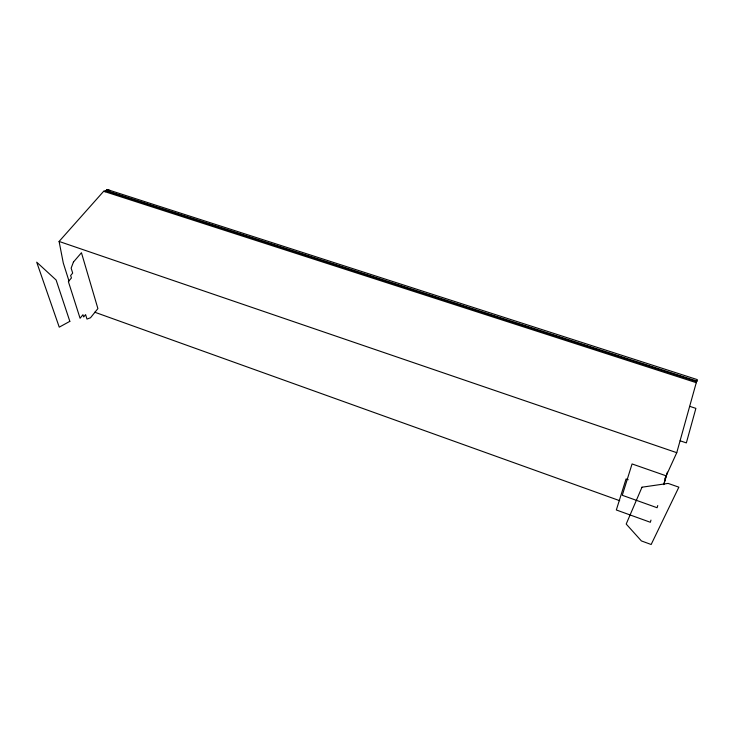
<?xml version="1.0" encoding="UTF-8"?>
<svg xmlns="http://www.w3.org/2000/svg" width="734" height="734" viewBox="0 0 734 734"><rect width="100%" height="100%" fill="white"/><g stroke="black" fill="none" stroke-linecap="round" stroke-linejoin="round"><path stroke-width="1.1" d="M696.786 380.79L676.757 452.685L664.821 478.816M696.896 381.065L697.3 379.616L107.127 189.5L106.201 190.546L106.338 191.106L696.658 381.597L696.896 381.065L106.201 190.546M657.747 505.543L657.114 507.735L622.276 495.285L632.066 463.943L666.178 475.834L663.683 484.642M664.041 483.935L667.389 472.146M650.975 520.103L650.352 522.278L616.331 509.974L626.047 478.972L628.194 479.724M69.005 281.049L63.289 263.047L59.096 241.449L103.677 191.28L106.971 190.097M105.136 191.748L106.971 190.767M110.036 190.436L108.513 190.143L108.705 190.647L107.127 189.5L107.439 190.739M103.677 191.28L696.428 382.726M689.786 406.361L695.887 408.37L686.354 442.905L680.106 440.785M59.096 241.449L676.757 452.685M94.769 312.216L619.698 500.689M73.437 262.056L71.143 268.139L72.684 273.112L70.647 275.498L71.427 277.966L68.363 281.562L80.07 318.272L82.96 314.712L83.676 316.96L85.584 314.602L86.979 319.079L90.502 317.776L97.897 308.592L81.446 252.735L73.437 262.056M641.993 487.202L626.194 524.048L641.397 540.921L651.159 544.5L678.858 487.174L668.124 483.412L641.993 487.202M69.84 321.345L59.243 327.153L36.7 262.166L56.114 280.003L69.84 321.345"/></g></svg>
